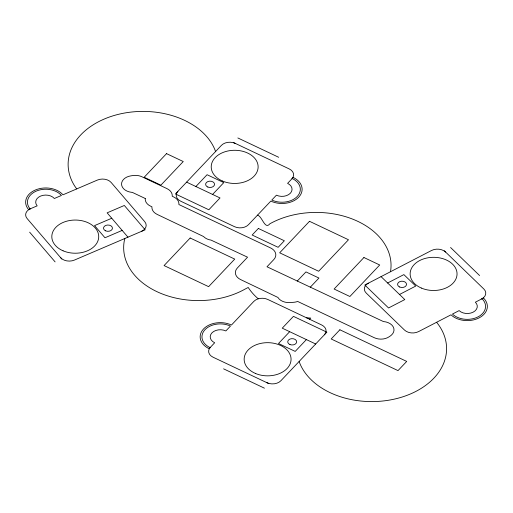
<?xml version="1.0" encoding="UTF-8"?>
<svg xmlns="http://www.w3.org/2000/svg" width="513" height="513" viewBox="0 0 513 513"><rect width="100%" height="100%" fill="white"/><g stroke="black" fill="none" stroke-linecap="round" stroke-linejoin="round"><path stroke-width="0.77" d="M124.845 238.494L124.191 241.392A74.847 52.922 0 0 0 161.884 293.808A74.847 52.922 0 0 0 244.791 289.249L248.196 287.46A74.847 52.922 0 0 0 257.379 298.072L258.706 298.688M390.483 271.736L390.515 271.608A74.847 52.922 0 0 0 352.822 219.192A74.847 52.922 0 0 0 269.909 223.751C264.817 230.196 262.374 216.441 257.532 215.133M195.889 186.527L207.072 174.715L223.783 182.622L212.594 194.44M297.251 281.092L305.953 271.903L318.951 278.052L310.25 287.242M289.678 331.687L278.495 343.505L295.206 351.411L306.389 339.6M309.544 319.227L310.718 318.086L306.537 317.803M387.642 282.996L403.866 274.602L415.742 286.074L399.518 294.475M111.757 218.243L94.559 225.605L104.973 237.769L122.171 230.401M237.846 137.952L278.687 157.286M233.492 142.543L289.191 168.912A10.055 7.111 0 0 1 291.955 178.774M186.604 182.134L220.019 197.954L208.836 209.772L175.42 193.952L221.404 145.378A10.055 7.111 0 0 1 235.352 143.422M315.675 343.992L282.253 328.173L293.442 316.361L326.858 332.18L280.874 380.749A10.055 7.111 0 0 1 266.927 382.704M268.78 383.583L213.081 357.215A10.055 7.111 0 0 1 210.324 347.352M223.585 368.841L264.432 388.181M450.568 247.497L479.597 275.545M444.258 250.761L483.842 289.011A10.055 7.111 0 0 1 481.669 298.944M381.044 276.622L404.795 299.573L388.565 307.967L364.814 285.023L431.523 250.498A10.055 7.111 0 0 1 445.573 252.037M436.576 322.279L437.07 322.85A74.847 52.922 0 0 1 400.32 397.581A74.847 52.922 0 0 1 299.682 362.992L299.156 361.434M127.961 237.16L107.127 212.837L124.326 205.469L145.16 229.792L74.449 260.072A10.055 7.111 0 0 1 60.643 257.673M61.797 259.027L27.08 218.487A10.055 7.111 0 0 1 30.472 208.727M29.645 232.165L55.109 261.893M76.738 188.912L74.969 186.443A74.847 52.922 0 0 1 117.124 114.662A74.847 52.922 0 0 1 215.018 150.008L215.543 151.566M482.028 298.758A18.321 12.953 0 0 1 478.065 316.861A18.321 12.953 0 0 1 452.46 314.059L459.129 310.609A10.055 7.111 0 0 0 473.178 312.148A10.055 7.111 0 0 0 475.359 302.208L483.47 298.008A20.11 14.217 0 0 1 479.116 317.88A20.11 14.217 0 0 1 451.017 314.809L418.563 331.603A10.055 7.111 0 0 1 404.513 330.064L366.244 293.09A10.055 7.111 0 0 1 368.424 283.157M210.074 347.615A18.321 12.953 0 0 1 205.04 329.647A18.321 12.953 0 0 1 230.459 326.088L225.855 330.943A10.055 7.111 0 0 0 211.907 332.899A10.055 7.111 0 0 0 214.671 342.761L209.08 348.667A20.11 14.217 0 0 1 203.552 328.942A20.11 14.217 0 0 1 231.453 325.037L253.82 301.407A10.055 7.111 0 0 1 267.767 299.451L321.613 324.941A10.055 7.111 0 0 1 324.37 334.803M292.205 178.511A18.321 12.953 0 0 1 297.232 196.479A18.321 12.953 0 0 1 271.819 200.038L276.417 195.184A10.055 7.111 0 0 0 290.364 193.228A10.055 7.111 0 0 0 287.601 183.365L293.199 177.46A20.11 14.217 0 0 1 298.72 197.184A20.11 14.217 0 0 1 270.826 201.09L248.452 224.72A10.055 7.111 0 0 1 234.505 226.675L180.666 201.186A10.055 7.111 0 0 1 177.902 191.323M30.087 208.887A18.321 12.953 0 0 1 36.269 191.099A18.321 12.953 0 0 1 61.425 195.466L54.359 198.493A10.055 7.111 0 0 0 40.546 196.094A10.055 7.111 0 0 0 37.16 205.86L28.555 209.541A20.11 14.217 0 0 1 35.339 190.015A20.11 14.217 0 0 1 62.958 194.812L97.355 180.082A10.055 7.111 0 0 1 111.161 182.481L144.73 221.667A10.055 7.111 0 0 1 141.338 231.434M145.269 198.505L145.224 199.14A11.844 8.375 0 0 0 150.476 206.104L151.938 206.797L151.893 207.432A11.844 8.375 0 0 0 157.145 214.396L203.539 236.512A11.844 8.375 0 0 0 211.042 240.103L247.561 257.199L237.372 267.959A11.844 8.375 0 0 0 240.623 279.579L277.924 297.45A11.844 8.375 0 0 0 290.05 302.555L293.519 302.304A11.844 8.375 0 0 0 296.886 301.702L297.655 301.445L374.31 337.727A11.844 8.375 0 0 0 389.226 336.72A30.132 21.309 0 0 0 391.284 335.22A11.844 8.375 0 0 0 393.138 326.71A11.844 8.375 0 0 0 383.391 321.548L266.991 266.773L273.827 259.552A11.844 8.375 0 0 0 270.575 247.939L178.883 204.533L178.928 203.905A11.844 8.375 0 0 0 173.676 196.934L172.214 196.248L172.259 195.613A11.844 8.375 0 0 0 167.007 188.643L141.941 176.78A11.844 8.375 0 0 0 132.848 175.555L130.892 175.856A11.844 8.375 0 0 0 121.555 184.18A11.844 8.375 0 0 0 131.283 192.279L132.309 192.375L145.269 198.505M166.539 153.631L144.172 177.261L160.877 185.167L183.25 161.537L166.539 153.631M190.169 238.006L164.07 265.574L208.624 286.664L234.73 259.097L190.169 238.006M258.36 228.458L252.146 235.025L278.136 247.324L284.349 240.764L258.36 228.458M309.499 221.302L279.668 252.806L318.656 271.262L348.487 239.757L309.499 221.302M363.929 257.52L334.104 289.031L349.879 296.501L379.71 264.99L363.929 257.52M339.875 329.782L331.18 338.978L398.011 370.61L406.713 361.421L339.875 329.782M399.608 286.998A4.47 3.161 0 0 0 406.514 284.523A4.47 3.161 0 0 0 400.037 281.528A4.47 3.161 0 0 0 399.608 286.998M421.404 288.075A23.457 16.589 0 0 0 457.045 274.275A23.457 16.589 0 0 0 422.327 259.347A23.457 16.589 0 0 0 421.404 288.075M289.954 344.55A4.47 3.161 0 0 0 296.661 341.818A4.47 3.161 0 0 0 289.96 339.074A4.47 3.161 0 0 0 289.954 344.55M255.423 373.438A23.457 16.589 0 0 0 291.063 359.639A23.457 16.589 0 0 0 256.34 344.71A23.457 16.589 0 0 0 255.423 373.438M207.842 187.046A4.47 3.161 0 0 0 214.549 184.314A4.47 3.161 0 0 0 207.848 181.576A4.47 3.161 0 0 0 207.842 187.046M222.482 181.038A23.457 16.589 0 0 0 258.122 167.244A23.457 16.589 0 0 0 223.405 152.316A23.457 16.589 0 0 0 222.482 181.038M105.575 230.831A4.47 3.161 0 0 0 112.443 228.311A4.47 3.161 0 0 0 105.922 225.367A4.47 3.161 0 0 0 105.575 230.831M63.086 250.812A23.457 16.589 0 0 0 98.72 237.012A23.457 16.589 0 0 0 64.003 222.084A23.457 16.589 0 0 0 63.086 250.812"/></g></svg>
